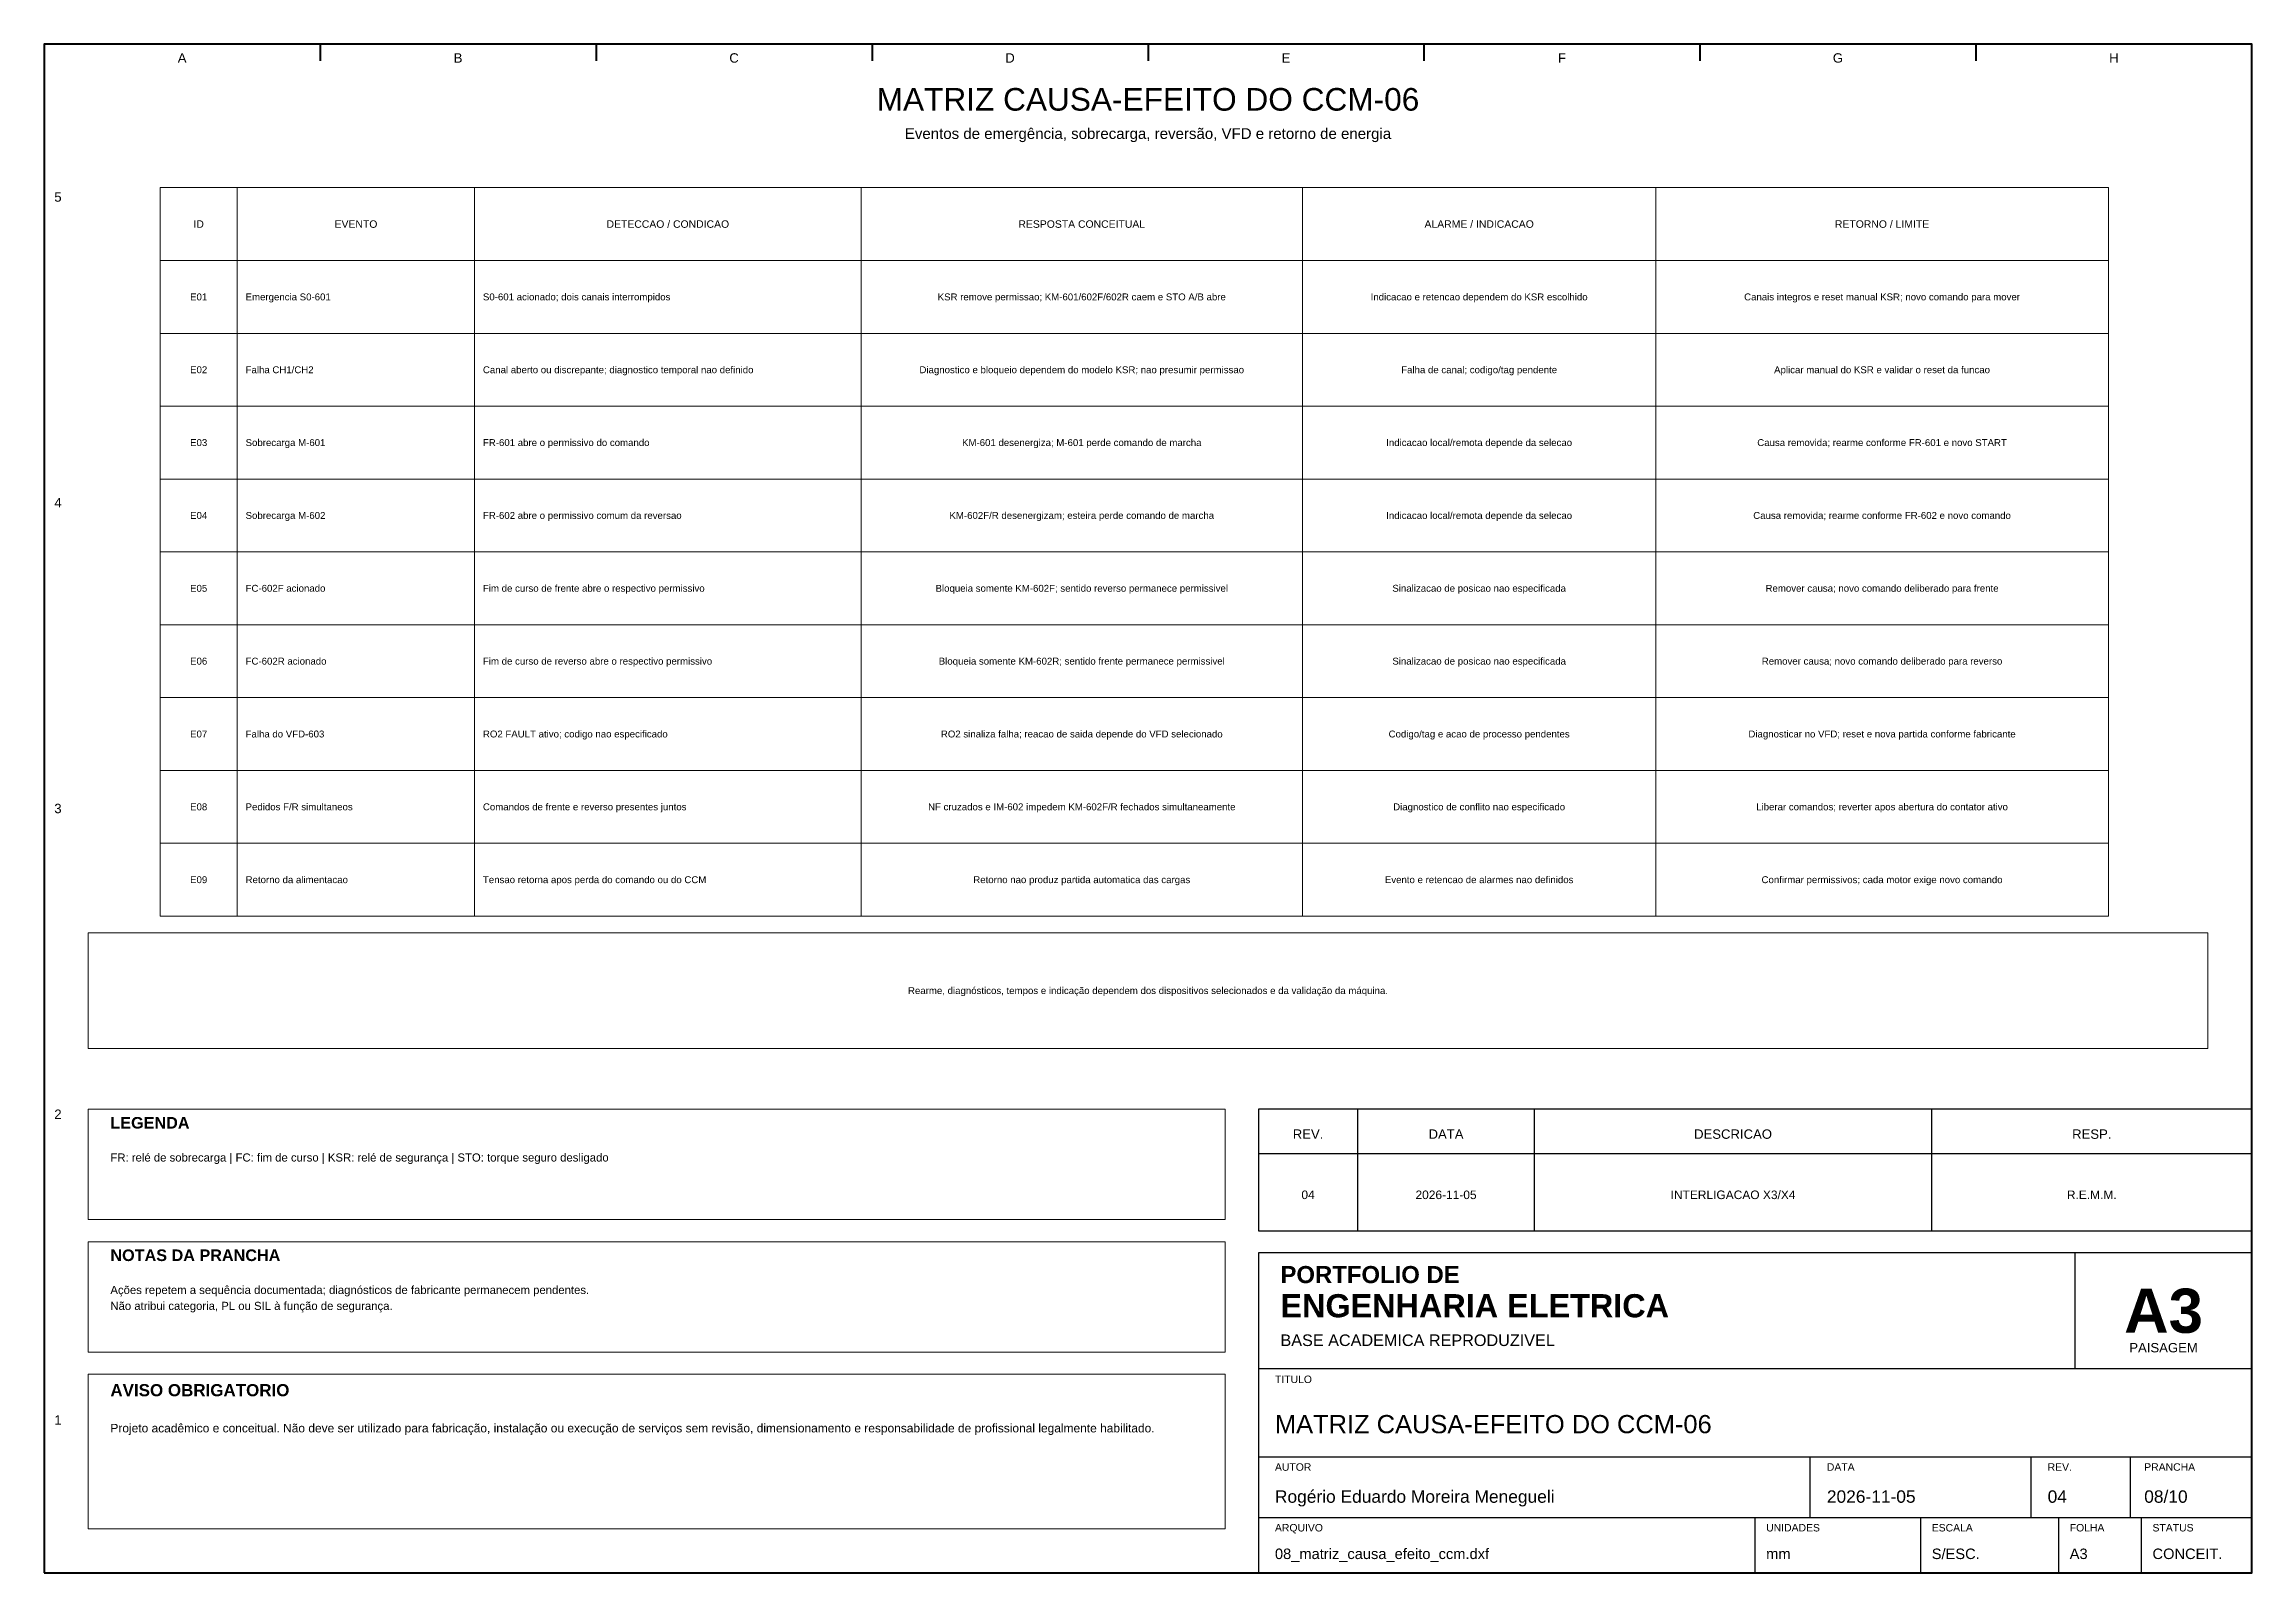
# Model space of a CAD drawing. Header units: millimetres. Extents: x 10 to 410, y 10 to 287.
import ezdxf
from ezdxf.enums import TextEntityAlignment as Align

# ---------------------------------------------------------------- set-up
doc = ezdxf.new("R2010")
doc.units = ezdxf.units.MM
for name, color, linetype, lineweight in [('00_MOLDURA', 7, 'CONTINUOUS', 50), ('01_CARIMBO', 7, 'CONTINUOUS', 25), ('02_TEXTO', 7, 'CONTINUOUS', 18), ('12_LEGENDA', 7, 'CONTINUOUS', 18), ('13_NOTAS', 7, 'CONTINUOUS', 18)]:
    doc.layers.add(name, color=color, linetype=linetype, lineweight=lineweight)
doc.styles.add('PORTFOLIO_TEXTO', font='arial.ttf')
doc.styles.add('PORTFOLIO_TITULO', font='arialbd.ttf', dxfattribs={"width": 0.92})

# ---------------------------------------------------------------- blocks, each defined once
blk = doc.blocks.new('CARIMBO_A3')
at = {"layer": '01_CARIMBO'}
for p, q in [((148, 37), (148, 58)), ((0, 37), (180, 37)), ((0, 21), (180, 21)), ((100, 10), (100, 21)), ((140, 10), (140, 21)), ((158, 10), (158, 21)), ((0, 10), (180, 10)), ((90, 0), (90, 10)), ((120, 0), (120, 10)), ((145, 0), (145, 10)), ((160, 0), (160, 10))]:
    blk.add_line(p, q, dxfattribs=at)
blk.add_lwpolyline([(0, 0), (180, 0), (180, 58), (0, 58)], close=True, dxfattribs=at)
at = {"layer": '01_CARIMBO', "style": 'PORTFOLIO_TEXTO'}
for s, p in [('TITULO', (3, 34.4)), ('AUTOR', (3, 18.5)), ('DATA', (103, 18.5)), ('REV.', (143, 18.5)), ('PRANCHA', (160.5, 18.5)), ('ARQUIVO', (3, 7.5)), ('UNIDADES', (92, 7.5)), ('ESCALA', (122, 7.5)), ('FOLHA', (147, 7.5)), ('STATUS', (162, 7.5))]:
    blk.add_text(s, height=1.35, dxfattribs=at).set_placement(p)
at = {"layer": '02_TEXTO'}
for s, height, style, p in [('PORTFOLIO DE', 3.1, 'PORTFOLIO_TITULO', (4, 52.5)), ('ENGENHARIA ELETRICA', 4.2, 'PORTFOLIO_TITULO', (4, 46.3)), ('BASE ACADEMICA REPRODUZIVEL', 2.1, 'PORTFOLIO_TEXTO', (4, 41.1))]:
    blk.add_text(s, height=height, dxfattribs=dict(at, style=style)).set_placement(p)
for s, height, style, p in [('A3', 8, 'PORTFOLIO_TITULO', (164, 47.5)), ('PAISAGEM', 1.7, 'PORTFOLIO_TEXTO', (164, 40.8))]:
    blk.add_text(s, height=height, dxfattribs=dict(at, style=style)).set_placement(p, align=Align.MIDDLE_CENTER)
at = {"layer": '02_TEXTO', "style": 'PORTFOLIO_TEXTO'}
for tag, p, height in [('TITULO', (3, 25.3), 3.3), ('AUTOR', (3, 12.7), 2.25), ('DATA', (103, 12.7), 2.25), ('REVISAO', (143, 12.7), 2.25), ('PRANCHA', (160.5, 12.7), 2.25), ('ARQUIVO', (3, 2.5), 1.9), ('UNIDADES', (92, 2.5), 1.9), ('ESCALA', (122, 2.5), 1.9), ('FOLHA', (147, 2.5), 1.9), ('STATUS', (162, 2.5), 1.9)]:
    blk.add_attdef(tag, p, '', height=height, dxfattribs=at)

msp = doc.modelspace()

# ---------------------------------------------------------------- linework, layer by layer
at = {"layer": '00_MOLDURA'}
for p, q in [((60, 287), (60, 284)), ((110, 287), (110, 284)), ((160, 287), (160, 284)), ((210, 287), (210, 284)), ((260, 287), (260, 284)), ((310, 287), (310, 284)), ((360, 287), (360, 284))]:
    msp.add_line(p, q, dxfattribs=at)
msp.add_lwpolyline([(10, 10), (410, 10), (410, 287), (10, 287)], close=True, dxfattribs=at)
at = {"layer": '01_CARIMBO'}
for p, q in [((248, 72), (248, 94)), ((280, 72), (280, 94)), ((352, 72), (352, 94)), ((230, 86), (410, 86))]:
    msp.add_line(p, q, dxfattribs=at)
msp.add_lwpolyline([(230, 72), (410, 72), (410, 94), (230, 94)], close=True, dxfattribs=at)
at = {"layer": '12_LEGENDA'}
for p, q in [((45, 129), (45, 261)), ((88, 129), (88, 261)), ((158, 129), (158, 261)), ((238, 129), (238, 261)), ((302, 129), (302, 261)), ((31, 247.8), (384, 247.8)), ((31, 234.6), (384, 234.6)), ((31, 221.4), (384, 221.4)), ((31, 208.2), (384, 208.2)), ((31, 195), (384, 195)), ((31, 181.8), (384, 181.8)), ((31, 168.6), (384, 168.6)), ((31, 155.4), (384, 155.4)), ((31, 142.2), (384, 142.2))]:
    msp.add_line(p, q, dxfattribs=at)
for points in [[(31, 129), (384, 129), (384, 261), (31, 261)], [(18, 74), (224, 74), (224, 94), (18, 94)]]:
    msp.add_lwpolyline(points, close=True, dxfattribs=at)
at = {"layer": '13_NOTAS'}
for points in [[(18, 105), (402, 105), (402, 126), (18, 126)], [(18, 50), (224, 50), (224, 70), (18, 70)], [(18, 18), (224, 18), (224, 46), (18, 46)]]:
    msp.add_lwpolyline(points, close=True, dxfattribs=at)

# ---------------------------------------------------------------- block references
at = {"layer": '01_CARIMBO'}
msp.add_blockref('CARIMBO_A3', (230, 10), dxfattribs=at).add_auto_attribs({'TITULO': 'MATRIZ CAUSA-EFEITO DO CCM-06', 'AUTOR': 'Rogério Eduardo Moreira Menegueli', 'DATA': '2026-11-05', 'REVISAO': '04', 'PRANCHA': '08/10', 'ARQUIVO': '08_matriz_causa_efeito_ccm.dxf', 'UNIDADES': 'mm', 'ESCALA': 'S/ESC.', 'FOLHA': 'A3', 'STATUS': 'CONCEIT.'})

# ---------------------------------------------------------------- texts
at = {"layer": '00_MOLDURA', "style": 'PORTFOLIO_TEXTO'}
for s, p in [('A', (35, 284.5)), ('B', (85, 284.5)), ('C', (135, 284.5)), ('D', (185, 284.5)), ('E', (235, 284.5)), ('F', (285, 284.5)), ('G', (335, 284.5)), ('H', (385, 284.5)), ('5', (12.5, 259.3)), ('4', (12.5, 203.9)), ('3', (12.5, 148.5)), ('2', (12.5, 93.1)), ('1', (12.5, 37.7))]:
    msp.add_text(s, height=1.7, dxfattribs=at).set_placement(p, align=Align.MIDDLE_CENTER)
at = {"layer": '01_CARIMBO', "style": 'PORTFOLIO_TEXTO'}
for s, p in [('REV.', (239, 89.5)), ('DATA', (264, 89.5)), ('DESCRICAO', (316, 89.5)), ('RESP.', (381, 89.5))]:
    msp.add_text(s, height=1.7, dxfattribs=at).set_placement(p, align=Align.MIDDLE_CENTER)
at = {"layer": '02_TEXTO', "style": 'PORTFOLIO_TEXTO'}
for s, height, p in [('MATRIZ CAUSA-EFEITO DO CCM-06', 4.1, (210, 277)), ('Eventos de emergência, sobrecarga, reversão, VFD e retorno de energia', 1.95, (210, 270.8)), ('04', 1.55, (239, 78.5)), ('2026-11-05', 1.55, (264, 78.5)), ('INTERLIGACAO X3/X4', 1.55, (316, 78.5)), ('R.E.M.M.', 1.55, (381, 78.5))]:
    msp.add_text(s, height=height, dxfattribs=at).set_placement(p, align=Align.MIDDLE_CENTER)
for s, p in [('Emergencia S0-601', (46.5, 241.2)), ('S0-601 acionado; dois canais interrompidos', (89.5, 241.2)), ('Falha CH1/CH2', (46.5, 228)), ('Canal aberto ou discrepante; diagnostico temporal nao definido', (89.5, 228)), ('Sobrecarga M-601', (46.5, 214.8)), ('FR-601 abre o permissivo do comando', (89.5, 214.8)), ('Sobrecarga M-602', (46.5, 201.6)), ('FR-602 abre o permissivo comum da reversao', (89.5, 201.6)), ('FC-602F acionado', (46.5, 188.4)), ('Fim de curso de frente abre o respectivo permissivo', (89.5, 188.4)), ('FC-602R acionado', (46.5, 175.2)), ('Fim de curso de reverso abre o respectivo permissivo', (89.5, 175.2)), ('Falha do VFD-603', (46.5, 162)), ('RO2 FAULT ativo; codigo nao especificado', (89.5, 162)), ('Pedidos F/R simultaneos', (46.5, 148.8)), ('Comandos de frente e reverso presentes juntos', (89.5, 148.8)), ('Retorno da alimentacao', (46.5, 135.6)), ('Tensao retorna apos perda do comando ou do CCM', (89.5, 135.6))]:
    msp.add_text(s, height=1.25, dxfattribs=at).set_placement(p, align=Align.MIDDLE_LEFT)
at = {"layer": '12_LEGENDA', "style": 'PORTFOLIO_TEXTO'}
for s, height, p in [('ID', 1.35, (38, 254.4)), ('EVENTO', 1.35, (66.5, 254.4)), ('DETECCAO / CONDICAO', 1.35, (123, 254.4)), ('RESPOSTA CONCEITUAL', 1.35, (198, 254.4)), ('ALARME / INDICACAO', 1.35, (270, 254.4)), ('RETORNO / LIMITE', 1.35, (343, 254.4)), ('E01', 1.25, (38, 241.2)), ('KSR remove permissao; KM-601/602F/602R caem e STO A/B abre', 1.25, (198, 241.2)), ('Indicacao e retencao dependem do KSR escolhido', 1.25, (270, 241.2)), ('Canais integros e reset manual KSR; novo comando para mover', 1.25, (343, 241.2)), ('E02', 1.25, (38, 228)), ('Diagnostico e bloqueio dependem do modelo KSR; nao presumir permissao', 1.25, (198, 228)), ('Falha de canal; codigo/tag pendente', 1.25, (270, 228)), ('Aplicar manual do KSR e validar o reset da funcao', 1.25, (343, 228)), ('E03', 1.25, (38, 214.8)), ('KM-601 desenergiza; M-601 perde comando de marcha', 1.25, (198, 214.8)), ('Indicacao local/remota depende da selecao', 1.25, (270, 214.8)), ('Causa removida; rearme conforme FR-601 e novo START', 1.25, (343, 214.8)), ('E04', 1.25, (38, 201.6)), ('KM-602F/R desenergizam; esteira perde comando de marcha', 1.25, (198, 201.6)), ('Indicacao local/remota depende da selecao', 1.25, (270, 201.6)), ('Causa removida; rearme conforme FR-602 e novo comando', 1.25, (343, 201.6)), ('E05', 1.25, (38, 188.4)), ('Bloqueia somente KM-602F; sentido reverso permanece permissivel', 1.25, (198, 188.4)), ('Sinalizacao de posicao nao especificada', 1.25, (270, 188.4)), ('Remover causa; novo comando deliberado para frente', 1.25, (343, 188.4)), ('E06', 1.25, (38, 175.2)), ('Bloqueia somente KM-602R; sentido frente permanece permissivel', 1.25, (198, 175.2)), ('Sinalizacao de posicao nao especificada', 1.25, (270, 175.2)), ('Remover causa; novo comando deliberado para reverso', 1.25, (343, 175.2)), ('E07', 1.25, (38, 162)), ('RO2 sinaliza falha; reacao de saida depende do VFD selecionado', 1.25, (198, 162)), ('Codigo/tag e acao de processo pendentes', 1.25, (270, 162)), ('Diagnosticar no VFD; reset e nova partida conforme fabricante', 1.25, (343, 162)), ('E08', 1.25, (38, 148.8)), ('NF cruzados e IM-602 impedem KM-602F/R fechados simultaneamente', 1.25, (198, 148.8)), ('Diagnostico de conflito nao especificado', 1.25, (270, 148.8)), ('Liberar comandos; reverter apos abertura do contator ativo', 1.25, (343, 148.8)), ('E09', 1.25, (38, 135.6)), ('Retorno nao produz partida automatica das cargas', 1.25, (198, 135.6)), ('Evento e retencao de alarmes nao definidos', 1.25, (270, 135.6)), ('Confirmar permissivos; cada motor exige novo comando', 1.25, (343, 135.6))]:
    msp.add_text(s, height=height, dxfattribs=at).set_placement(p, align=Align.MIDDLE_CENTER)
at = {"layer": '12_LEGENDA', "style": 'PORTFOLIO_TITULO'}
msp.add_text('LEGENDA', height=2.1, dxfattribs=at).set_placement((22, 90.5))
at = {"layer": '12_LEGENDA', "insert": (22, 86), "char_height": 1.47, "width": 198, "attachment_point": 1, "line_spacing_factor": 1.18, "style": 'PORTFOLIO_TEXTO'}
msp.add_mtext('FR: relé de sobrecarga | FC: fim de curso | KSR: relé de segurança | STO: torque seguro desligado', dxfattribs=at)
at = {"layer": '13_NOTAS', "style": 'PORTFOLIO_TEXTO'}
msp.add_text('Rearme, diagnósticos, tempos e indicação dependem dos dispositivos selecionados e da validação da máquina.', height=1.25, dxfattribs=at).set_placement((210, 115.5), align=Align.MIDDLE_CENTER)
at = {"layer": '13_NOTAS', "style": 'PORTFOLIO_TITULO'}
for s, height, p in [('NOTAS DA PRANCHA', 2.1, (22, 66.5)), ('AVISO OBRIGATORIO', 2.2, (22, 42))]:
    msp.add_text(s, height=height, dxfattribs=at).set_placement(p)
at = {"layer": '13_NOTAS', "width": 198, "attachment_point": 1, "line_spacing_factor": 1.18, "style": 'PORTFOLIO_TEXTO'}
for s, insert, char_height in [('Ações repetem a sequência documentada; diagnósticos de fabricante permanecem pendentes.\\PNão atribui categoria, PL ou SIL à função de segurança.', (22, 62), 1.47), ('Projeto acadêmico e conceitual. Não deve ser utilizado para fabricação, instalação ou execução de serviços sem revisão, dimensionamento e responsabilidade de profissional legalmente habilitado.', (22, 37), 1.55)]:
    msp.add_mtext(s, dxfattribs=dict(at, insert=insert, char_height=char_height))

doc.saveas('drawing.dxf')
